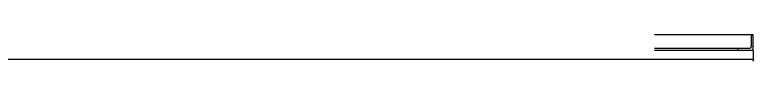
# Model space of a CAD drawing. Header units: millimetres. Extents: x -2 to 19966, y -2 to 157.
# Drawn here: x 17827 to 19966, y 27 to 104 of the extents above; entities that cross this region are included whole.
import ezdxf

# ---------------------------------------------------------------- set-up
doc = ezdxf.new("R2010")
doc.units = ezdxf.units.MM
doc.layers.add('MÅLSÆTNING', color=7, linetype='Continuous')
doc.layers.add('STÅL', color=7, linetype='Continuous')

msp = doc.modelspace()

# ---------------------------------------------------------------- linework, layer by layer
at = {"layer": 'MÅLSÆTNING', "color": 7, "linetype": 'Continuous'}
for p, q in [((19962.9, 57.2), (19962.9, 27.3)), ((15712.9, 33.7), (19962.9, 33.7)), ((19959.9, 32.5), (19965.9, 34.9))]:
    msp.add_line(p, q, dxfattribs=at)
at = {"layer": 'STÅL', "color": 2, "linetype": 'Continuous'}
for p, q in [((19961.4, 104.2), (19677.9, 104.2)), ((19958.2, 102), (19957.9, 100.7)), ((19957.9, 71.2), (19957.9, 100.7)), ((19958.9, 103.1), (19958.2, 102)), ((19960, 103.9), (19958.9, 103.1)), ((19961.4, 104.2), (19960, 103.9)), ((19962.9, 104.2), (19961.4, 104.2)), ((19962.9, 59.2), (19962.9, 104.2)), ((19953.6, 64.7), (19950.9, 64.2)), ((19955.8, 66.2), (19953.6, 64.7)), ((19957.4, 68.5), (19955.8, 66.2)), ((19957.9, 71.2), (19957.4, 68.5)), ((19921.4, 64.2), (19677.9, 64.2)), ((19677.9, 59.2), (19962.9, 59.2)), ((19918.2, 62), (19917.9, 60.7)), ((19917.9, 59.2), (19917.9, 60.7)), ((19918.9, 63.1), (19918.2, 62)), ((19920, 63.9), (19918.9, 63.1)), ((19921.4, 64.2), (19920, 63.9)), ((19950.9, 64.2), (19921.4, 64.2))]:
    msp.add_line(p, q, dxfattribs=at)

# ---------------------------------------------------------------- next in the draw order: wipeouts: each hides what was drawn before it
at = {"color": 0}
msp.add_wipeout([(19688.2, 35.2), (19688.2, 46.4), (15987.5, 46.4), (15987.5, 35.2)], dxfattribs=at).dxf.layer = 'MÅLSÆTNING'

doc.saveas('drawing.dxf')
